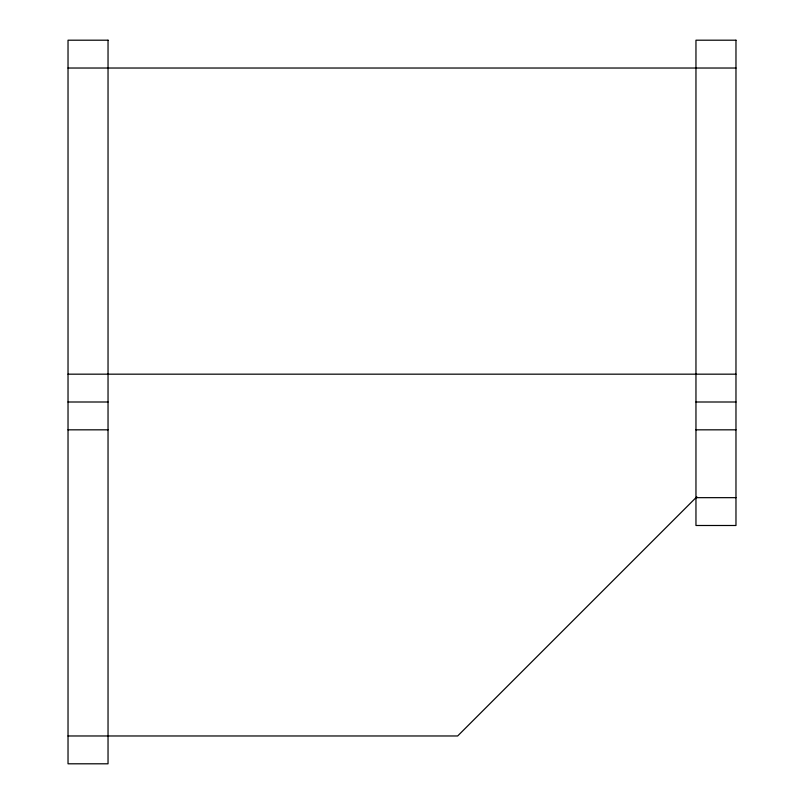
<?xml version="1.0" encoding="UTF-8"?>
<svg xmlns="http://www.w3.org/2000/svg" width="804" height="804" viewBox="0 0 804 804"><rect width="100%" height="100%" fill="white"/><g stroke="black" fill="none" stroke-linecap="round" stroke-linejoin="round"><path stroke-width="1.21" d="M696.837 496.792L457.657 735.972L68.028 735.972M68.028 68.028L735.972 68.028M68.028 374.172L735.972 374.172M68.028 402L108.037 402M695.962 402L735.972 402M68.028 429.828L108.037 429.828M695.962 429.828L735.972 429.828M695.962 497.666L735.972 497.666M108.037 40.2L68.028 40.2L68.028 763.8L108.037 763.8L108.037 40.2M735.972 40.2L695.962 40.2L695.962 525.494L735.972 525.494L735.972 40.2"/></g></svg>
